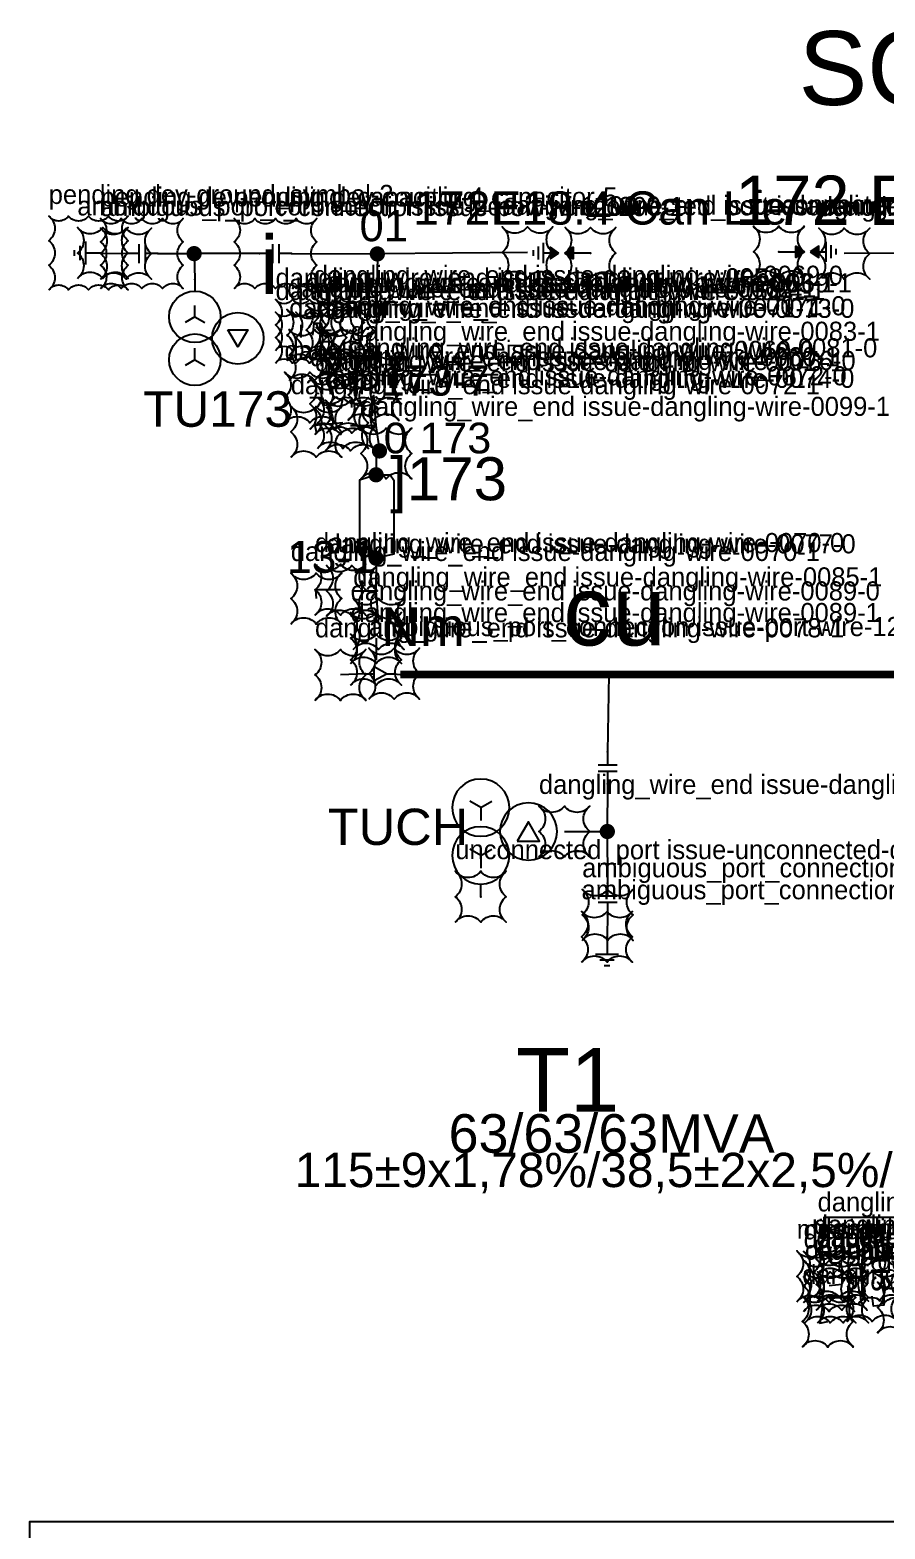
# Model space of a CAD drawing. Header units: millimetres. Extents: x -274 to 321, y 3 to 213.
# Drawn here: x 10.9 to 78.1, y 93.9 to 211.7 of the extents above; entities that cross this region are included whole.
import ezdxf

# ---------------------------------------------------------------- set-up
doc = ezdxf.new("R2010")
doc.units = ezdxf.units.MM
doc.layers.add('AI_REVIEW', color=2, linetype='Continuous')
doc.layers.add('TEXT', color=7, linetype='Continuous')
for name, color, linetype, lineweight in [('BUSBAR_OTHER', 7, 'Continuous', 50), ('GROUND', 3, 'Continuous', 25), ('HV_110KV', 1, 'Continuous', 25), ('SLD_OTHER', 7, 'Continuous', 25)]:
    doc.layers.add(name, color=color, linetype=linetype, lineweight=lineweight)
doc.layers.add('SYM_PORTS', color=8, linetype='Continuous', plot=False)
doc.styles.add('SLD_TEXT', font='arial.ttf')

# ---------------------------------------------------------------- blocks, each defined once
blk = doc.blocks.new('SYM_GROUND_SYMBOL')
at = {"lineweight": 25}
for points in [[(0, 1.25), (0, -0.25)], [(-1, -0.25), (1, -0.25)], [(-0.625, -0.75), (0.625, -0.75)], [(-0.25, -1.25), (0.25, -1.25)]]:
    blk.add_lwpolyline(points, dxfattribs=at)
at = {"layer": 'SYM_PORTS'}
blk.add_point((0, 1.25), dxfattribs=at)
blk = doc.blocks.new('SYM_SPARK_GAP')
for points in [[(0, 0.25), (-0.5, 1), (0.5, 1)], [(0, -0.25), (-0.5, -1), (0.5, -1)]]:
    blk.add_hatch(color=7).paths.add_polyline_path(points)
at = {"lineweight": 25}
for points in [[(0, 2.5), (0, 1)], [(0, -1), (0, -1.625)], [(-0.875, -1.625), (0.875, -1.625)], [(-0.5625, -2.0625), (0.5625, -2.0625)], [(-0.25, -2.5), (0.25, -2.5)]]:
    blk.add_lwpolyline(points, dxfattribs=at)
for points in [[(0, 0.25), (-0.5, 1), (0.5, 1)], [(0, -0.25), (-0.5, -1), (0.5, -1)]]:
    blk.add_lwpolyline(points, close=True, dxfattribs=at)
at = {"layer": 'SYM_PORTS'}
blk.add_point((0, 2.5), dxfattribs=at)
blk.add_attdef('DEVICE_CODE', (1.875, -0.5), '', height=2)
blk = doc.blocks.new('SYM_COUPLING_CAPACITOR')
at = {"lineweight": 25}
for points in [[(0, 1.25), (0, 0.25)], [(-0.75, 0.25), (0.75, 0.25)], [(-0.75, -0.25), (0.75, -0.25)], [(0, -0.25), (0, -1.25)]]:
    blk.add_lwpolyline(points, dxfattribs=at)
at = {"layer": 'SYM_PORTS'}
for p in [(0, 1.25), (0, -1.25)]:
    blk.add_point(p, dxfattribs=at)
blk.add_attdef('DEVICE_CODE', (1.75, -1.75), '', height=2)
blk = doc.blocks.new('SYM_VOLTAGE_TRANSFORMER')
at = {"lineweight": 25}
for points in [[(0, 4.625), (0, 3.625)], [(0, 1.375), (0, 2.375)], [(0, 1.375), (-0.8625, 0.875)], [(0, 1.375), (0.8625, 0.875)], [(0, -2.375), (0, -1.375)], [(0, -2.375), (-0.8625, -2.875)], [(0, -2.375), (0.8625, -2.875)]]:
    blk.add_lwpolyline(points, dxfattribs=at)
blk.add_lwpolyline([(2.875, 0.25), (4.625, 0.25), (3.75, -1.25)], close=True, dxfattribs=at)
for centre in [(0, 1.375), (3.75, -0.5), (0, -2.375)]:
    blk.add_circle(centre, 2.25, dxfattribs=at)
at = {"layer": 'SYM_PORTS'}
blk.add_point((0, 4.625), dxfattribs=at)
blk.add_attdef('DEVICE_CODE', (7, 1.625), '', height=2)
at = {"flags": 1}
blk.add_attdef('RATIO', (7, -1.375), '', height=2, dxfattribs=at)
blk = doc.blocks.new('SYM_CABLE_TERMINATION')
at = {"lineweight": 25}
blk.add_lwpolyline([(-0.625, 0.5), (0.625, 0.5), (0, -0.625)], close=True, dxfattribs=at)
for points in [[(0, 1.25), (0, 0.5)], [(0, -0.625), (0, -1.25)]]:
    blk.add_lwpolyline(points, dxfattribs=at)
at = {"layer": 'SYM_PORTS'}
for p in [(0, 1.25), (0, -1.25)]:
    blk.add_point(p, dxfattribs=at)
blk = doc.blocks.new('SYM_DISCONNECTOR_OPEN')
at = {"lineweight": 25}
for points in [[(0, 2.5), (0, 1.25)], [(0, -1.25), (-1.125, 1)], [(0, -1.25), (0, -2.5)]]:
    blk.add_lwpolyline(points, dxfattribs=at)
at = {"layer": 'SYM_PORTS'}
for p in [(0, 2.5), (0, -2.5)]:
    blk.add_point(p, dxfattribs=at)
blk.add_attdef('DEVICE_CODE', (1, -0.5), '', height=2)

msp = doc.modelspace()

# ---------------------------------------------------------------- hatches: boundary and pattern name
at = {"layer": 'HV_110KV'}
h = msp.add_hatch(color=7, dxfattribs=at)
edge = h.paths.add_edge_path()
edge.add_arc((23.8, 194.1), 0.6, 0, 360)
at = {"layer": 'SLD_OTHER'}
h = msp.add_hatch(color=7, dxfattribs=at)
edge = h.paths.add_edge_path()
edge.add_arc((38.2, 194.075), 0.6, 0, 360)
h = msp.add_hatch(color=7, dxfattribs=at)
edge = h.paths.add_edge_path()
edge.add_arc((38.367, 178.6), 0.6, 0, 360)
h = msp.add_hatch(color=7, dxfattribs=at)
edge = h.paths.add_edge_path()
edge.add_arc((38.1, 176.725), 0.6, 0, 360)
h = msp.add_hatch(color=7, dxfattribs=at)
edge = h.paths.add_edge_path()
edge.add_arc((38.1, 170.175), 0.6, 0, 360)
h = msp.add_hatch(color=7, dxfattribs=at)
edge = h.paths.add_edge_path()
edge.add_arc((56.275, 148.7), 0.6, 0, 360)

# ---------------------------------------------------------------- linework, layer by layer
at = {"layer": 'AI_REVIEW'}
for points in [[(12.375, 191.25, -0.5), (13.938, 191.25, -0.5), (15.5, 191.25, -0.5), (17.062, 191.25, -0.5), (18.625, 191.25, -0.5), (18.625, 193.183, -0.5), (18.625, 195.117, -0.5), (18.625, 197.05, -0.5), (17.062, 197.05, -0.5), (15.5, 197.05, -0.5), (13.938, 197.05, -0.5), (12.375, 197.05, -0.5), (12.375, 195.117, -0.5), (12.375, 193.183, -0.5)], [(16.45, 191.35, -0.5), (18.075, 191.35, -0.5), (19.7, 191.35, -0.5), (21.325, 191.35, -0.5), (22.95, 191.35, -0.5), (22.95, 193.183, -0.5), (22.95, 195.017, -0.5), (22.95, 196.85, -0.5), (21.325, 196.85, -0.5), (19.7, 196.85, -0.5), (18.075, 196.85, -0.5), (16.45, 196.85, -0.5), (16.45, 195.017, -0.5), (16.45, 193.183, -0.5)], [(26.95, 191.35, -0.5), (28.575, 191.35, -0.5), (30.2, 191.35, -0.5), (31.825, 191.35, -0.5), (33.45, 191.35, -0.5), (33.45, 193.183, -0.5), (33.45, 195.017, -0.5), (33.45, 196.85, -0.5), (31.825, 196.85, -0.5), (30.2, 196.85, -0.5), (28.575, 196.85, -0.5), (26.95, 196.85, -0.5), (26.95, 195.017, -0.5), (26.95, 193.183, -0.5)], [(14.625, 192.15, -0.5), (16.625, 192.15, -0.5), (18.625, 192.15, -0.5), (18.625, 194.15, -0.5), (18.625, 196.15, -0.5), (16.625, 196.15, -0.5), (14.625, 196.15, -0.5), (14.625, 194.15, -0.5)], [(16.45, 192.1, -0.5), (18.45, 192.1, -0.5), (20.45, 192.1, -0.5), (20.45, 194.1, -0.5), (20.45, 196.1, -0.5), (18.45, 196.1, -0.5), (16.45, 196.1, -0.5), (16.45, 194.1, -0.5)], [(48, 192.2, -0.5), (50, 192.2, -0.5), (52, 192.2, -0.5), (52, 194.2, -0.5), (52, 196.2, -0.5), (50, 196.2, -0.5), (48, 196.2, -0.5), (48, 194.2, -0.5)], [(52.95, 192.15, -0.5), (54.95, 192.15, -0.5), (56.95, 192.15, -0.5), (56.95, 194.15, -0.5), (56.95, 196.15, -0.5), (54.95, 196.15, -0.5), (52.95, 196.15, -0.5), (52.95, 194.15, -0.5)], [(67.75, 192.25, -0.5), (69.75, 192.25, -0.5), (71.75, 192.25, -0.5), (71.75, 194.25, -0.5), (71.75, 196.25, -0.5), (69.75, 196.25, -0.5), (67.75, 196.25, -0.5), (67.75, 194.25, -0.5)], [(72.9, 192.1, -0.5), (74.9, 192.1, -0.5), (76.9, 192.1, -0.5), (76.9, 194.1, -0.5), (76.9, 196.1, -0.5), (74.9, 196.1, -0.5), (72.9, 196.1, -0.5), (72.9, 194.1, -0.5)], [(30.2, 186.5, -0.5), (31.533, 186.5, -0.5), (32.867, 186.5, -0.5), (34.2, 186.5, -0.5), (34.2, 188.5, -0.5), (34.2, 190.5, -0.5), (32.867, 190.5, -0.5), (31.533, 190.5, -0.5), (30.2, 190.5, -0.5), (30.2, 188.5, -0.5)], [(31.1, 185.7, -0.5), (33.1, 185.7, -0.5), (35.1, 185.7, -0.5), (35.1, 187.7, -0.5), (35.1, 189.7, -0.5), (33.1, 189.7, -0.5), (31.1, 189.7, -0.5), (31.1, 187.7, -0.5)], [(32.6, 186.1, -0.5), (34.6, 186.1, -0.5), (36.6, 186.1, -0.5), (36.6, 188.1, -0.5), (36.6, 190.1, -0.5), (34.6, 190.1, -0.5), (32.6, 190.1, -0.5), (32.6, 188.1, -0.5)], [(33.2, 186.7, -0.5), (35.2, 186.7, -0.5), (37.2, 186.7, -0.5), (37.2, 188.7, -0.5), (37.2, 190.7, -0.5), (35.2, 190.7, -0.5), (33.2, 190.7, -0.5), (33.2, 188.7, -0.5)], [(33.9, 186.1, -0.5), (35.9, 186.1, -0.5), (37.9, 186.1, -0.5), (37.9, 188.1, -0.5), (37.9, 190.1, -0.5), (35.9, 190.1, -0.5), (33.9, 190.1, -0.5), (33.9, 188.1, -0.5)], [(30.2, 185.5, -0.5), (31.533, 185.5, -0.5), (32.867, 185.5, -0.5), (34.2, 185.5, -0.5), (34.2, 187.5, -0.5), (34.2, 189.5, -0.5), (32.867, 189.5, -0.5), (31.533, 189.5, -0.5), (30.2, 189.5, -0.5), (30.2, 187.5, -0.5)], [(31.8, 185.5, -0.5), (33.8, 185.5, -0.5), (35.8, 185.5, -0.5), (35.8, 187.5, -0.5), (35.8, 189.5, -0.5), (33.8, 189.5, -0.5), (31.8, 189.5, -0.5), (31.8, 187.5, -0.5)], [(31.267, 184.133, -0.5), (33.267, 184.133, -0.5), (35.267, 184.133, -0.5), (35.267, 186.133, -0.5), (35.267, 188.133, -0.5), (33.267, 188.133, -0.5), (31.267, 188.133, -0.5), (31.267, 186.133, -0.5)], [(33.4, 184.3, -0.5), (35.4, 184.3, -0.5), (37.4, 184.3, -0.5), (37.4, 186.3, -0.5), (37.4, 188.3, -0.5), (35.4, 188.3, -0.5), (33.4, 188.3, -0.5), (33.4, 186.3, -0.5)], [(34.1, 184.1, -0.5), (36.1, 184.1, -0.5), (38.1, 184.1, -0.5), (38.1, 186.1, -0.5), (38.1, 188.1, -0.5), (36.1, 188.1, -0.5), (34.1, 188.1, -0.5), (34.1, 186.1, -0.5)], [(36.1, 182.3, -0.5), (38.1, 182.3, -0.5), (40.1, 182.3, -0.5), (40.1, 184.3, -0.5), (40.1, 186.3, -0.5), (38.1, 186.3, -0.5), (36.1, 186.3, -0.5), (36.1, 184.3, -0.5)], [(35.9, 181, -0.5), (37.9, 181, -0.5), (39.9, 181, -0.5), (39.9, 183, -0.5), (39.9, 185, -0.5), (37.9, 185, -0.5), (35.9, 185, -0.5), (35.9, 183, -0.5)], [(30.9, 180.8, -0.5), (32.9, 180.8, -0.5), (34.9, 180.8, -0.5), (34.9, 182.8, -0.5), (34.9, 184.8, -0.5), (32.9, 184.8, -0.5), (30.9, 184.8, -0.5), (30.9, 182.8, -0.5)], [(32.9, 180.3, -0.5), (34.9, 180.3, -0.5), (36.9, 180.3, -0.5), (36.9, 182.3, -0.5), (36.9, 184.3, -0.5), (34.9, 184.3, -0.5), (32.9, 184.3, -0.5), (32.9, 182.3, -0.5)], [(33.3, 179.9, -0.5), (35.3, 179.9, -0.5), (37.3, 179.9, -0.5), (37.3, 181.9, -0.5), (37.3, 183.9, -0.5), (35.3, 183.9, -0.5), (33.3, 183.9, -0.5), (33.3, 181.9, -0.5)], [(34.2, 180, -0.5), (36.2, 180, -0.5), (38.2, 180, -0.5), (38.2, 182, -0.5), (38.2, 184, -0.5), (36.2, 184, -0.5), (34.2, 184, -0.5), (34.2, 182, -0.5)], [(33.5, 178.8, -0.5), (35.5, 178.8, -0.5), (37.5, 178.8, -0.5), (37.5, 180.8, -0.5), (37.5, 182.8, -0.5), (35.5, 182.8, -0.5), (33.5, 182.8, -0.5), (33.5, 180.8, -0.5)], [(34.1, 178.6, -0.5), (36.1, 178.6, -0.5), (38.1, 178.6, -0.5), (38.1, 180.6, -0.5), (38.1, 182.6, -0.5), (36.1, 182.6, -0.5), (34.1, 182.6, -0.5), (34.1, 180.6, -0.5)], [(31.4, 178.1, -0.5), (33.4, 178.1, -0.5), (35.4, 178.1, -0.5), (35.4, 180.1, -0.5), (35.4, 182.1, -0.5), (33.4, 182.1, -0.5), (31.4, 182.1, -0.5), (31.4, 180.1, -0.5)], [(36.9, 176.4, -0.5), (38.9, 176.4, -0.5), (40.9, 176.4, -0.5), (40.9, 178.4, -0.5), (40.9, 180.4, -0.5), (38.9, 180.4, -0.5), (36.9, 180.4, -0.5), (36.9, 178.4, -0.5)], [(33.3, 165.7, -0.5), (35.3, 165.7, -0.5), (37.3, 165.7, -0.5), (37.3, 167.7, -0.5), (37.3, 169.7, -0.5), (35.3, 169.7, -0.5), (33.3, 169.7, -0.5), (33.3, 167.7, -0.5)], [(34.2, 165.6, -0.5), (36.2, 165.6, -0.5), (38.2, 165.6, -0.5), (38.2, 167.6, -0.5), (38.2, 169.6, -0.5), (36.2, 169.6, -0.5), (34.2, 169.6, -0.5), (34.2, 167.6, -0.5)], [(31.4, 165, -0.5), (33.4, 165, -0.5), (35.4, 165, -0.5), (35.4, 167, -0.5), (35.4, 169, -0.5), (33.4, 169, -0.5), (31.4, 169, -0.5), (31.4, 167, -0.5)], [(36.3, 163, -0.5), (38.3, 163, -0.5), (40.3, 163, -0.5), (40.3, 165, -0.5), (40.3, 167, -0.5), (38.3, 167, -0.5), (36.3, 167, -0.5), (36.3, 165, -0.5)], [(36.1, 161.9, -0.5), (38.1, 161.9, -0.5), (40.1, 161.9, -0.5), (40.1, 163.9, -0.5), (40.1, 165.9, -0.5), (38.1, 165.9, -0.5), (36.1, 165.9, -0.5), (36.1, 163.9, -0.5)], [(36.1, 160.2, -0.5), (38.1, 160.2, -0.5), (40.1, 160.2, -0.5), (40.1, 162.2, -0.5), (40.1, 164.2, -0.5), (38.1, 164.2, -0.5), (36.1, 164.2, -0.5), (36.1, 162.2, -0.5)], [(33.3, 159, -0.5), (35.3, 159, -0.5), (37.3, 159, -0.5), (37.3, 161, -0.5), (37.3, 163, -0.5), (35.3, 163, -0.5), (33.3, 163, -0.5), (33.3, 161, -0.5)], [(37.525, 159.1, -0.5), (39.525, 159.1, -0.5), (41.525, 159.1, -0.5), (41.525, 161.1, -0.5), (41.525, 163.1, -0.5), (39.525, 163.1, -0.5), (37.525, 163.1, -0.5), (37.525, 161.1, -0.5)], [(50.9, 146.7, -0.5), (52.9, 146.7, -0.5), (54.9, 146.7, -0.5), (54.9, 148.7, -0.5), (54.9, 150.7, -0.5), (52.9, 150.7, -0.5), (50.9, 150.7, -0.5), (50.9, 148.7, -0.5)], [(44.325, 141.575, -0.5), (46.325, 141.575, -0.5), (48.325, 141.575, -0.5), (48.325, 143.575, -0.5), (48.325, 145.575, -0.5), (46.325, 145.575, -0.5), (44.325, 145.575, -0.5), (44.325, 143.575, -0.5)], [(54.3, 140.15, -0.5), (56.3, 140.15, -0.5), (58.3, 140.15, -0.5), (58.3, 142.15, -0.5), (58.3, 144.15, -0.5), (56.3, 144.15, -0.5), (54.3, 144.15, -0.5), (54.3, 142.15, -0.5)], [(54.25, 138.425, -0.5), (56.25, 138.425, -0.5), (58.25, 138.425, -0.5), (58.25, 140.425, -0.5), (58.25, 142.425, -0.5), (56.25, 142.425, -0.5), (54.25, 142.425, -0.5), (54.25, 140.425, -0.5)], [(72.8, 113.9, -0.5), (74.8, 113.9, -0.5), (76.8, 113.9, -0.5), (76.8, 115.9, -0.5), (76.8, 117.9, -0.5), (74.8, 117.9, -0.5), (72.8, 117.9, -0.5), (72.8, 115.9, -0.5)], [(71.162, 111.75, -0.5), (73.162, 111.75, -0.5), (75.162, 111.75, -0.5), (75.162, 113.75, -0.5), (75.162, 115.75, -0.5), (73.162, 115.75, -0.5), (71.162, 115.75, -0.5), (71.162, 113.75, -0.5)], [(71.7, 111.7, -0.5), (73.7, 111.7, -0.5), (75.7, 111.7, -0.5), (75.7, 113.7, -0.5), (75.7, 115.7, -0.5), (73.7, 115.7, -0.5), (71.7, 115.7, -0.5), (71.7, 113.7, -0.5)], [(72.5, 112.1, -0.5), (74.5, 112.1, -0.5), (76.5, 112.1, -0.5), (76.5, 114.1, -0.5), (76.5, 116.1, -0.5), (74.5, 116.1, -0.5), (72.5, 116.1, -0.5), (72.5, 114.1, -0.5)], [(72.8, 111.8, -0.5), (74.8, 111.8, -0.5), (76.8, 111.8, -0.5), (76.8, 113.8, -0.5), (76.8, 115.8, -0.5), (74.8, 115.8, -0.5), (72.8, 115.8, -0.5), (72.8, 113.8, -0.5)], [(76, 111.6, -0.5), (78, 111.6, -0.5), (80, 111.6, -0.5), (80, 113.6, -0.5), (80, 115.6, -0.5), (78, 115.6, -0.5), (76, 115.6, -0.5), (76, 113.6, -0.5)], [(77.6, 111.8, -0.5), (79.6, 111.8, -0.5), (81.6, 111.8, -0.5), (81.6, 113.8, -0.5), (81.6, 115.8, -0.5), (79.6, 115.8, -0.5), (77.6, 115.8, -0.5), (77.6, 113.8, -0.5)], [(71.7, 111, -0.5), (73.7, 111, -0.5), (75.7, 111, -0.5), (75.7, 113, -0.5), (75.7, 115, -0.5), (73.7, 115, -0.5), (71.7, 115, -0.5), (71.7, 113, -0.5)], [(72.7, 111.1, -0.5), (74.7, 111.1, -0.5), (76.7, 111.1, -0.5), (76.7, 113.1, -0.5), (76.7, 115.1, -0.5), (74.7, 115.1, -0.5), (72.7, 115.1, -0.5), (72.7, 113.1, -0.5)], [(71.8, 110.1, -0.5), (73.8, 110.1, -0.5), (75.8, 110.1, -0.5), (75.8, 112.1, -0.5), (75.8, 114.1, -0.5), (73.8, 114.1, -0.5), (71.8, 114.1, -0.5), (71.8, 112.1, -0.5)], [(72.8, 110.1, -0.5), (74.8, 110.1, -0.5), (76.8, 110.1, -0.5), (76.8, 112.1, -0.5), (76.8, 114.1, -0.5), (74.8, 114.1, -0.5), (72.8, 114.1, -0.5), (72.8, 112.1, -0.5)], [(75.1, 110.2, -0.5), (77.1, 110.2, -0.5), (79.1, 110.2, -0.5), (79.1, 112.2, -0.5), (79.1, 114.2, -0.5), (77.1, 114.2, -0.5), (75.1, 114.2, -0.5), (75.1, 112.2, -0.5)], [(77.5, 109.3, -0.5), (79.5, 109.3, -0.5), (81.5, 109.3, -0.5), (81.5, 111.3, -0.5), (81.5, 113.3, -0.5), (79.5, 113.3, -0.5), (77.5, 113.3, -0.5), (77.5, 111.3, -0.5)], [(71.6, 108.2, -0.5), (73.6, 108.2, -0.5), (75.6, 108.2, -0.5), (75.6, 110.2, -0.5), (75.6, 112.2, -0.5), (73.6, 112.2, -0.5), (71.6, 112.2, -0.5), (71.6, 110.2, -0.5)]]:
    msp.add_lwpolyline(points, format="xyb", close=True, dxfattribs=at)
at = {"layer": 'BUSBAR_OTHER', "const_width": 0.598}
msp.add_lwpolyline([(40, 161.034), (85.4, 161.034)], dxfattribs=at)
at = {"layer": 'GROUND'}
for points in [[(16.625, 194.15), (18.45, 194.1)], [(56.3, 142.15), (56.25, 140.425)]]:
    msp.add_lwpolyline(points, dxfattribs=at)
at = {"layer": 'HV_110KV'}
for points in [[(20.95, 194.1), (23.8, 194.1)], [(23.8, 194.1), (23.862, 192.062)], [(28.95, 194.1), (23.8, 194.1)], [(89.3, 194.175), (74.9, 194.1)]]:
    msp.add_lwpolyline(points, dxfattribs=at)
at = {"layer": 'SLD_OTHER'}
for points in [[(31.45, 194.1), (38.2, 194.075)], [(38.2, 194.075), (38.075, 186.1)], [(50, 194.2), (38.2, 194.075)], [(32.2, 188.5), (32.2, 187.5)], [(33.925, 188.1), (33.8, 188.6), (33.2, 188.6), (33.1, 187.7)], [(35.2, 188.7), (35.4, 188.1), (35.9, 188.1)], [(33.925, 188.1), (33.8, 187.5)], [(33.925, 188.1), (34.6, 188.1)], [(35.4, 186.3), (33.267, 186.133)], [(36.1, 186.1), (38.075, 186.1)], [(38.075, 186.1), (38.1, 184.3)], [(32.9, 182.8), (33.9, 182.8), (34.025, 182.2), (34.9, 182.3)], [(36.2, 182), (36.2, 182.75), (35.5, 182.8), (35.3, 181.9)], [(37.9, 183), (38.075, 180.6)], [(35.5, 180.8), (33.3, 180.6), (33.4, 180.1)], [(36.1, 180.6), (38.075, 180.6)], [(38.075, 180.6), (38.367, 178.6)], [(38.367, 178.6), (38.1, 178.4), (38.1, 176.725)], [(38.367, 178.6), (38.9, 178.4)], [(38.1, 176.725), (36.8, 176.3), (36.8, 170.5), (38.1, 170.175)], [(38.1, 176.725), (39.2, 176.725), (39.5, 176.3), (39.5, 170.5), (38.1, 170.175)], [(38.1, 170.175), (38.075, 167.6)], [(35.3, 167.7), (33.35, 167.7), (33.4, 167)], [(36.2, 167.6), (38.075, 167.6)], [(38.075, 167.6), (38.3, 165)], [(38.1, 163.9), (38.1, 162.2)], [(37.275, 161.1), (35.3, 161)], [(39.525, 161.1), (40, 161.034)], [(56.4, 161.034), (56.3, 154.95)], [(56.3, 152.45), (56.275, 148.7)], [(52.9, 148.7), (56.275, 148.7)], [(56.275, 148.7), (56.3, 144.65)], [(79.6, 118.375), (73.3, 118.375), (73.162, 116.25)], [(74.8, 115.9), (73.8, 115.3), (73.9, 114.8), (74.5, 114.8), (74.5, 114.1)], [(74.8, 113.8), (73.7, 113.7)], [(74.7, 113.1), (73.7, 113)], [(78, 113.6), (78, 111.5), (77.2, 111.4), (77.1, 112.2)], [(73.8, 112.1), (74.8, 112.1)], [(73.162, 111.25), (72.971, 110.071), (73.6, 110.2)], [(19.4, 49.05), (19.4, 46.925), (10.9, 46.925), (10.9, 94.5), (90.275, 94.5), (90.4, 96.35)]]:
    msp.add_lwpolyline(points, dxfattribs=at)

# ---------------------------------------------------------------- block references
at = {"layer": 'GROUND', "xscale": 0.9, "yscale": 0.9, "rotation": 270}
msp.add_blockref('SYM_GROUND_SYMBOL', (15.5, 194.15), dxfattribs=at)
at = {"layer": 'GROUND', "xscale": 0.9, "yscale": 0.9}
msp.add_blockref('SYM_GROUND_SYMBOL', (56.25, 139.3), dxfattribs=at)
at = {"layer": 'HV_110KV', "rotation": 270}
msp.add_blockref('SYM_COUPLING_CAPACITOR', (19.7, 194.1), dxfattribs=at)
at = {"layer": 'HV_110KV'}
ref = msp.add_blockref('SYM_VOLTAGE_TRANSFORMER', (23.862, 187.9), dxfattribs=dict(at, xscale=0.9, yscale=0.9))
ref.add_attrib('DEVICE_CODE', 'TU173', (19.8, 180.498), dxfattribs={"layer": 'TEXT', "height": 2.7902, "style": 'SLD_TEXT'})
at = {"layer": 'SLD_OTHER', "rotation": 270}
msp.add_blockref('SYM_COUPLING_CAPACITOR', (30.2, 194.1), dxfattribs=at)
at = {"layer": 'SLD_OTHER', "xscale": 0.9, "yscale": 0.9}
for name, p, rotation in [('SYM_SPARK_GAP', (52.7, 194.15), 270), ('SYM_SPARK_GAP', (72, 194.25), 90), ('SYM_CABLE_TERMINATION', (38.4, 161.1), 90)]:
    msp.add_blockref(name, p, dxfattribs=dict(at, rotation=rotation))
at = {"layer": 'SLD_OTHER'}
for name, p in [('SYM_COUPLING_CAPACITOR', (56.3, 153.7)), ('SYM_COUPLING_CAPACITOR', (56.3, 143.4)), ('SYM_DISCONNECTOR_OPEN', (73.162, 113.75))]:
    msp.add_blockref(name, p, dxfattribs=at)
at = {"layer": 'SLD_OTHER', "xscale": -1, "rotation": 180}
msp.add_blockref('SYM_VOLTAGE_TRANSFORMER', (46.325, 148.2), dxfattribs=at)

# ---------------------------------------------------------------- texts
at = {"layer": 'AI_REVIEW', "char_height": 1.5, "attachment_point": 7}
for s, insert in [('pending dev-ground_symbol-2', (12.375, 197.55)), ('pending dev-coupling_capacitor-4', (16.45, 197.35)), ('pending dev-coupling_capacitor-5', (26.95, 197.35)), ('ambiguous_port_connection issue-port-wire-1290-0', (14.625, 196.65)), ('ambiguous_port_connection issue-port-wire-1290-1', (16.45, 196.6)), ('dangling_wire_end issue-dangling-wire-0151-0', (48, 196.7)), ('unconnected_port issue-unconnected-dev-spark_gap-2-p1', (52.95, 196.65)), ('unconnected_port issue-unconnected-dev-spark_gap-1-p1', (67.75, 196.75)), ('dangling_wire_end issue-dangling-wire-0339-1', (72.9, 196.6)), ('dangling_wire_end issue-dangling-wire-0069-0', (33.2, 191.2)), ('dangling_wire_end issue-dangling-wire-0058-0', (30.2, 191)), ('dangling_wire_end issue-dangling-wire-0058-1', (30.2, 190)), ('dangling_wire_end issue-dangling-wire-0062-1', (31.1, 190.2)), ('dangling_wire_end issue-dangling-wire-0064-1', (31.8, 190)), ('dangling_wire_end issue-dangling-wire-0063-1', (32.6, 190.6)), ('dangling_wire_end issue-dangling-wire-0069-1', (33.9, 190.6)), ('dangling_wire_end issue-dangling-wire-0071-0', (33.4, 188.8)), ('dangling_wire_end issue-dangling-wire-0071-1', (31.267, 188.633)), ('dangling_wire_end issue-dangling-wire-0073-0', (34.1, 188.6)), ('dangling_wire_end issue-dangling-wire-0083-1', (36.1, 186.8)), ('dangling_wire_end issue-dangling-wire-0060-0', (30.9, 185.3)), ('dangling_wire_end issue-dangling-wire-0081-0', (35.9, 185.5)), ('dangling_wire_end issue-dangling-wire-0060-1', (32.9, 184.8)), ('dangling_wire_end issue-dangling-wire-0076-1', (33.3, 184.4)), ('dangling_wire_end issue-dangling-wire-0076-0', (34.2, 184.5)), ('dangling_wire_end issue-dangling-wire-0072-0', (33.5, 183.3)), ('dangling_wire_end issue-dangling-wire-0074-0', (34.1, 183.1)), ('dangling_wire_end issue-dangling-wire-0072-1', (31.4, 182.6)), ('dangling_wire_end issue-dangling-wire-0099-1', (36.9, 180.9)), ('dangling_wire_end issue-dangling-wire-0070-0', (33.3, 170.2)), ('dangling_wire_end issue-dangling-wire-0077-0', (34.2, 170.1)), ('dangling_wire_end issue-dangling-wire-0070-1', (31.4, 169.5)), ('dangling_wire_end issue-dangling-wire-0089-0', (36.1, 166.4)), ('dangling_wire_end issue-dangling-wire-0085-1', (36.3, 167.5)), ('dangling_wire_end issue-dangling-wire-0089-1', (36.1, 164.7)), ('dangling_wire_end issue-dangling-wire-0078-1', (33.3, 163.5)), ('ambiguous_port_connection issue-port-wire-1278-0', (37.525, 163.6)), ('dangling_wire_end issue-dangling-wire-0156-0', (50.9, 151.2)), ('unconnected_port issue-unconnected-dev-voltage_transformer-1-p1', (44.325, 146.075)), ('ambiguous_port_connection issue-port-wire-1292-0', (54.3, 144.65)), ('ambiguous_port_connection issue-port-wire-1292-1', (54.25, 142.925)), ('dangling_wire_end issue-dangling-wire-0245-0', (72.8, 118.4)), ('missing_label issue-missing_label-dev-disconnector_open-8', (71.162, 116.25)), ('dangling_wire_end issue-dangling-wire-0246-1', (71.7, 116.2)), ('dangling_wire_end issue-dangling-wire-0245-1', (72.5, 116.6)), ('dangling_wire_end issue-dangling-wire-0246-0', (72.8, 116.3)), ('dangling_wire_end issue-dangling-wire-0250-0', (76, 116.1)), ('dangling_wire_end issue-dangling-wire-0254-1', (77.6, 116.3)), ('dangling_wire_end issue-dangling-wire-0244-1', (71.7, 115.5)), ('dangling_wire_end issue-dangling-wire-0243-0', (71.8, 114.6)), ('dangling_wire_end issue-dangling-wire-0244-0', (72.7, 115.6)), ('dangling_wire_end issue-dangling-wire-0243-1', (72.8, 114.6)), ('dangling_wire_end issue-dangling-wire-0250-1', (75.1, 114.7)), ('dangling_wire_end issue-dangling-wire-0251-0', (77.5, 113.8)), ('dangling_wire_end issue-dangling-wire-0242-1', (71.6, 112.7))]:
    msp.add_mtext(s, dxfattribs=dict(at, insert=insert))
at = {"layer": 'TEXT', "attachment_point": 7, "style": 'SLD_TEXT'}
for s, insert, char_height in [('SO Đ NHT TH TRM 110KV', (71.3, 205.697), 5.80607), ('172 E18.13 Hà Tinh 33', (66.3, 196.307), 3.87094), ('172E18.4 Can Lfe', (41, 196.344), 2.61256), ('01', (36.8, 195.039), 2.4505), ('i', (29, 190.925), 4.575), ('173-7', (38.5, 182.904), 2.3861), ('0 173', (38.7, 178.372), 2.4174), (']173', (39.2, 173.704), 3.3819), ('13-1', (31.1, 168.987), 2.5022), ('cu', (52.8, 163.241), 5.4833), ('Nm', (38.5, 163.273), 3.0274), ('TUCH', (34.3, 147.605), 2.8471), ('T1', (49.1, 126.701), 4.9779), ('63/63/63MVA', (43.8, 123.421), 3.02804), ('115±9x1,78%/38,5±2x2,5%/23kV', (31.7, 120.262), 2.69283)]:
    msp.add_mtext(s, dxfattribs=dict(at, insert=insert, char_height=char_height))
at = {"layer": 'TEXT', "insert": (77.029, 115.3), "char_height": 1.8789, "attachment_point": 7, "rotation": 270, "style": 'SLD_TEXT'}
msp.add_mtext('us', dxfattribs=at)

doc.saveas('drawing.dxf')
